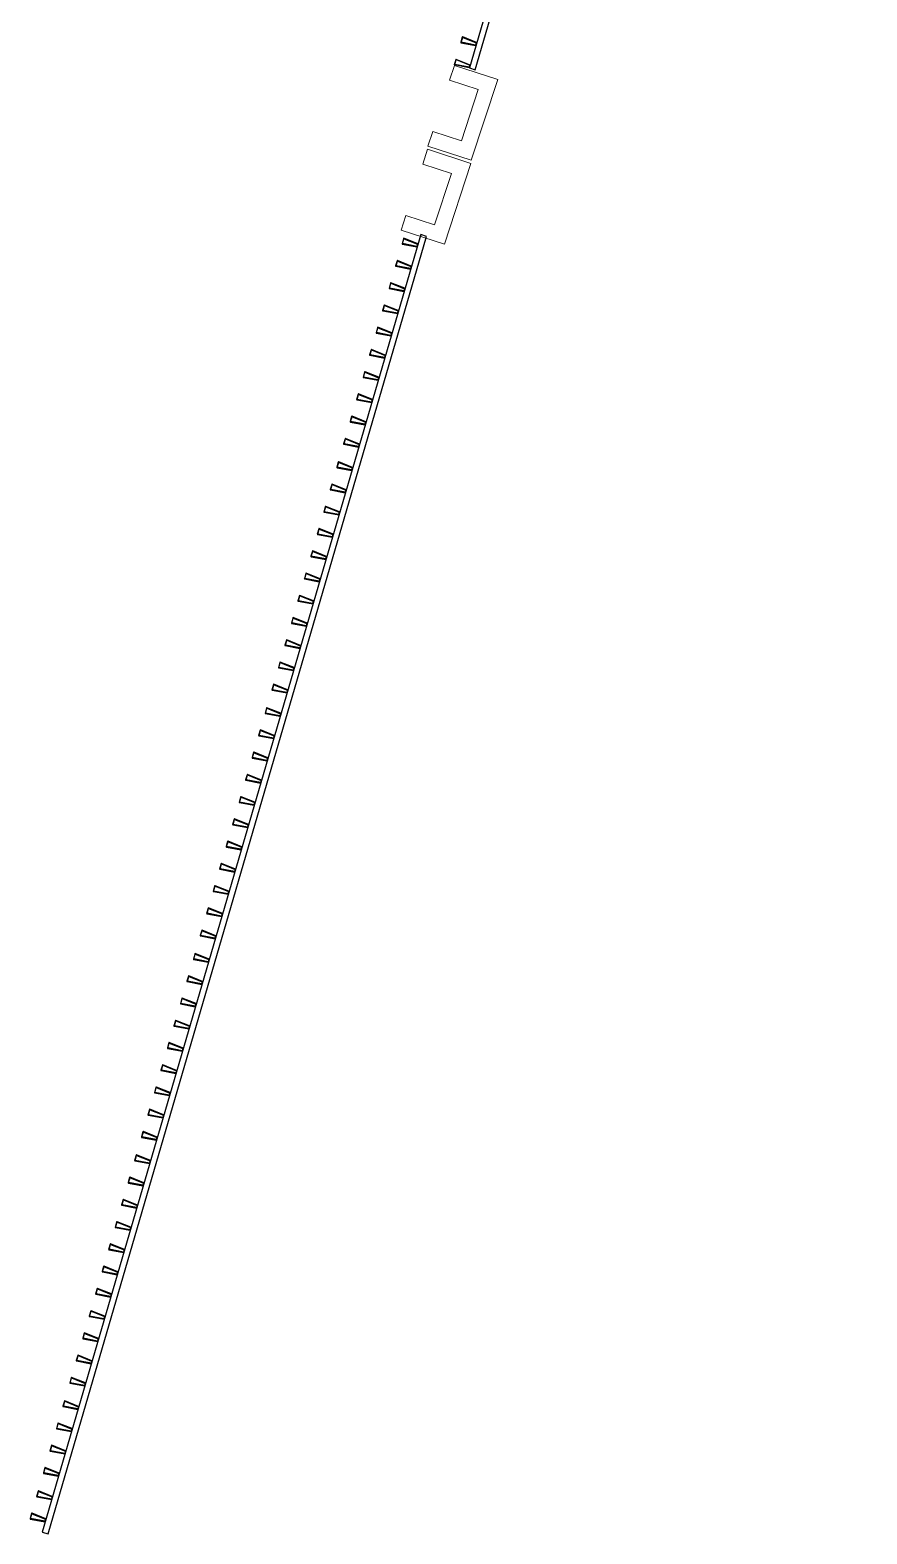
# Model space of a CAD drawing. Header units: millimetres. Extents: x -26249 to 60250, y -21218 to 23336.
# Drawn here: x -26249 to -25707, y 18031 to 19005 of the extents above; entities that cross this region are included whole.
import ezdxf

# ---------------------------------------------------------------- set-up
doc = ezdxf.new("R2010")
doc.units = ezdxf.units.MM
doc.layers.add('01_linteaux', color=2, linetype='Continuous')
doc.layers.add('01_murs_coup', color=5, linetype='Continuous', lineweight=60)
doc.layers.add('B Général', color=7, linetype='Continuous', lineweight=5)

msp = doc.modelspace()

# ---------------------------------------------------------------- linework, layer by layer
at = {"layer": '01_linteaux', "linetype": 'Continuous', "flags": 128}
for points in [[(-25960.445, 18979.272), (-25907.356, 19161.185), (-25907.359, 19161.186), (-25706.755, 19829.468), (-25710.586, 19830.618), (-25912.464, 19158.092), (-25912.429, 19158.082), (-25964.239, 18980.551)], [(-25960.247, 18995.3), (-25969.526, 18997.061), (-25968.603, 19000.223), (-25959.84, 18996.697)], [(-25964.45, 18980.898), (-25973.728, 18982.659), (-25972.806, 18985.822), (-25964.042, 18982.296)], [(-26237.106, 18031.283), (-25991.935, 18871.372), (-25995.738, 18872.617), (-26240.946, 18032.403)], [(-25998.297, 18864.92), (-26007.576, 18866.681), (-26006.653, 18869.843), (-25997.889, 18866.317)], [(-26002.5, 18850.519), (-26011.778, 18852.28), (-26010.855, 18855.442), (-26002.092, 18851.916)], [(-26006.703, 18836.117), (-26015.981, 18837.878), (-26015.058, 18841.041), (-26006.295, 18837.515)], [(-26010.906, 18821.716), (-26020.184, 18823.477), (-26019.261, 18826.64), (-26010.498, 18823.114)], [(-26015.109, 18807.315), (-26024.387, 18809.076), (-26023.464, 18812.238), (-26014.701, 18808.713)], [(-26019.312, 18792.914), (-26028.59, 18794.675), (-26027.667, 18797.837), (-26018.904, 18794.311)], [(-26023.514, 18778.513), (-26032.793, 18780.273), (-26031.87, 18783.436), (-26023.107, 18779.91)], [(-26027.717, 18764.111), (-26036.995, 18765.872), (-26036.072, 18769.035), (-26027.309, 18765.509)], [(-26031.92, 18749.71), (-26041.198, 18751.471), (-26040.275, 18754.633), (-26031.512, 18751.108)], [(-26036.123, 18735.309), (-26045.401, 18737.07), (-26044.478, 18740.232), (-26035.715, 18736.706)], [(-26040.55, 18720.139), (-26049.828, 18721.9), (-26048.905, 18725.062), (-26040.142, 18721.537)], [(-26044.753, 18705.738), (-26054.031, 18707.499), (-26053.108, 18710.661), (-26044.345, 18707.135)], [(-26048.956, 18691.337), (-26058.234, 18693.097), (-26057.311, 18696.26), (-26048.548, 18692.734)], [(-26053.159, 18676.935), (-26062.437, 18678.696), (-26061.514, 18681.859), (-26052.751, 18678.333)], [(-26057.361, 18662.534), (-26066.64, 18664.295), (-26065.717, 18667.457), (-26056.954, 18663.932)], [(-26061.564, 18648.133), (-26070.843, 18649.894), (-26069.92, 18653.056), (-26061.156, 18649.53)], [(-26065.767, 18633.732), (-26075.045, 18635.492), (-26074.122, 18638.655), (-26065.359, 18635.129)], [(-26069.97, 18619.33), (-26079.248, 18621.091), (-26078.325, 18624.254), (-26069.562, 18620.728)], [(-26074.173, 18604.929), (-26083.451, 18606.69), (-26082.528, 18609.852), (-26073.765, 18606.327)], [(-26078.376, 18590.528), (-26087.654, 18592.289), (-26086.731, 18595.451), (-26077.968, 18591.925)], [(-26082.578, 18576.127), (-26091.857, 18577.887), (-26090.934, 18581.05), (-26082.171, 18577.524)], [(-26087.006, 18560.957), (-26096.284, 18562.718), (-26095.361, 18565.88), (-26086.598, 18562.354)], [(-26091.208, 18546.556), (-26100.487, 18548.316), (-26099.564, 18551.479), (-26090.801, 18547.953)], [(-26095.411, 18532.154), (-26104.69, 18533.915), (-26103.767, 18537.078), (-26095.003, 18533.552)], [(-26099.614, 18517.753), (-26108.892, 18519.514), (-26107.969, 18522.676), (-26099.206, 18519.151)], [(-26103.817, 18503.352), (-26113.095, 18505.113), (-26112.172, 18508.275), (-26103.409, 18504.749)], [(-26108.02, 18488.951), (-26117.298, 18490.711), (-26116.375, 18493.874), (-26107.612, 18490.348)], [(-26112.223, 18474.549), (-26121.501, 18476.31), (-26120.578, 18479.473), (-26111.815, 18475.947)], [(-26116.426, 18460.148), (-26125.704, 18461.909), (-26124.781, 18465.071), (-26116.018, 18461.546)], [(-26120.628, 18445.747), (-26129.907, 18447.508), (-26128.984, 18450.67), (-26120.221, 18447.144)], [(-26124.831, 18431.346), (-26134.109, 18433.106), (-26133.187, 18436.269), (-26124.423, 18432.743)], [(-26129.034, 18416.944), (-26138.312, 18418.705), (-26137.389, 18421.868), (-26128.626, 18418.342)], [(-26133.461, 18401.775), (-26142.739, 18403.535), (-26141.817, 18406.698), (-26133.053, 18403.172)], [(-26137.664, 18387.373), (-26146.942, 18389.134), (-26146.019, 18392.297), (-26137.256, 18388.771)], [(-26141.867, 18372.972), (-26151.145, 18374.733), (-26150.222, 18377.896), (-26141.459, 18374.37)], [(-26146.07, 18358.571), (-26155.348, 18360.332), (-26154.425, 18363.494), (-26145.662, 18359.968)], [(-26150.273, 18344.17), (-26159.551, 18345.93), (-26158.628, 18349.093), (-26149.865, 18345.567)], [(-26154.475, 18329.768), (-26163.754, 18331.529), (-26162.831, 18334.692), (-26154.068, 18331.166)], [(-26158.678, 18315.367), (-26167.957, 18317.128), (-26167.034, 18320.291), (-26158.27, 18316.765)], [(-26162.881, 18300.966), (-26172.159, 18302.727), (-26171.236, 18305.889), (-26162.473, 18302.363)], [(-26167.084, 18286.565), (-26176.362, 18288.325), (-26175.439, 18291.488), (-26166.676, 18287.962)], [(-26171.511, 18271.395), (-26180.789, 18273.156), (-26179.866, 18276.318), (-26171.103, 18272.792)], [(-26175.714, 18256.994), (-26184.992, 18258.754), (-26184.069, 18261.917), (-26175.306, 18258.391)], [(-26179.917, 18242.592), (-26189.195, 18244.353), (-26188.272, 18247.516), (-26179.509, 18243.99)], [(-26184.12, 18228.191), (-26193.398, 18229.952), (-26192.475, 18233.115), (-26183.712, 18229.589)], [(-26188.323, 18213.79), (-26197.601, 18215.551), (-26196.678, 18218.713), (-26187.915, 18215.187)], [(-26192.525, 18199.389), (-26201.804, 18201.15), (-26200.881, 18204.312), (-26192.118, 18200.786)], [(-26196.728, 18184.987), (-26206.006, 18186.748), (-26205.084, 18189.911), (-26196.32, 18186.385)], [(-26200.931, 18170.586), (-26210.209, 18172.347), (-26209.286, 18175.51), (-26200.523, 18171.984)], [(-26205.134, 18156.185), (-26214.412, 18157.946), (-26213.489, 18161.108), (-26204.726, 18157.582)], [(-26209.337, 18141.784), (-26218.615, 18143.545), (-26217.692, 18146.707), (-26208.929, 18143.181)], [(-26213.54, 18127.382), (-26222.818, 18129.143), (-26221.895, 18132.306), (-26213.132, 18128.78)], [(-26217.967, 18112.213), (-26227.245, 18113.974), (-26226.322, 18117.136), (-26217.559, 18113.61)], [(-26222.17, 18097.811), (-26231.448, 18099.572), (-26230.525, 18102.735), (-26221.762, 18099.209)], [(-26226.372, 18083.41), (-26235.651, 18085.171), (-26234.728, 18088.334), (-26225.965, 18084.808)], [(-26230.575, 18069.009), (-26239.854, 18070.77), (-26238.931, 18073.932), (-26230.167, 18070.406)], [(-26235.002, 18053.839), (-26244.281, 18055.6), (-26243.358, 18058.763), (-26234.595, 18055.237)], [(-26239.205, 18039.438), (-26248.484, 18041.199), (-26247.561, 18044.361), (-26238.797, 18040.835)]]:
    msp.add_lwpolyline(points, close=True, dxfattribs=at)
for points in [[(-25969.69, 18996.786), (-25960.214, 18994.988, 0.3862519), (-25959.985, 18995.128), (-25959.526, 18996.7, 0.3856262), (-25959.643, 18996.942), (-25968.593, 19000.543, 0.4433907), (-25968.86, 19000.413), (-25969.844, 18997.039, 0.4427393), (-25969.69, 18996.786)], [(-26007.74, 18866.407), (-25998.264, 18864.608, 0.3862519), (-25998.035, 18864.749), (-25997.576, 18866.32, 0.3856262), (-25997.693, 18866.562), (-26006.643, 18870.163, 0.4433907), (-26006.91, 18870.033), (-26007.894, 18866.659, 0.4427393), (-26007.74, 18866.407)], [(-26011.943, 18852.005), (-26002.467, 18850.207, 0.3862519), (-26002.238, 18850.348), (-26001.779, 18851.919, 0.3856262), (-26001.896, 18852.161), (-26010.846, 18855.762, 0.4433907), (-26011.112, 18855.632), (-26012.097, 18852.258, 0.4427393), (-26011.943, 18852.005)], [(-26016.145, 18837.604), (-26006.67, 18835.806, 0.3862519), (-26006.44, 18835.946), (-26005.982, 18837.518, 0.3856262), (-26006.099, 18837.76), (-26015.049, 18841.36, 0.4433907), (-26015.315, 18841.231), (-26016.3, 18837.857, 0.4427393), (-26016.145, 18837.604)], [(-26020.348, 18823.203), (-26010.873, 18821.405, 0.3862519), (-26010.643, 18821.545), (-26010.185, 18823.117, 0.3856262), (-26010.302, 18823.358), (-26019.252, 18826.959, 0.4433907), (-26019.518, 18826.83), (-26020.503, 18823.455, 0.4427393), (-26020.348, 18823.203)], [(-26024.551, 18808.802), (-26015.075, 18807.003, 0.3862519), (-26014.846, 18807.144), (-26014.387, 18808.715, 0.3856262), (-26014.505, 18808.957), (-26023.454, 18812.558, 0.4433907), (-26023.721, 18812.428), (-26024.706, 18809.054, 0.4427393), (-26024.551, 18808.802)], [(-26028.754, 18794.4), (-26019.278, 18792.602, 0.3862519), (-26019.049, 18792.743), (-26018.59, 18794.314, 0.3856262), (-26018.708, 18794.556), (-26027.657, 18798.157, 0.4433907), (-26027.924, 18798.027), (-26028.909, 18794.653, 0.4427393), (-26028.754, 18794.4)], [(-26032.957, 18779.999), (-26023.481, 18778.201, 0.3862519), (-26023.252, 18778.341), (-26022.793, 18779.913, 0.3856262), (-26022.91, 18780.155), (-26031.86, 18783.755, 0.4433907), (-26032.127, 18783.626), (-26033.111, 18780.252, 0.4427393), (-26032.957, 18779.999)], [(-26037.16, 18765.598), (-26027.684, 18763.8, 0.3862519), (-26027.455, 18763.94), (-26026.996, 18765.512, 0.3856262), (-26027.113, 18765.753), (-26036.063, 18769.354, 0.4433907), (-26036.33, 18769.225), (-26037.314, 18765.85, 0.4427393), (-26037.16, 18765.598)], [(-26041.362, 18751.197), (-26031.887, 18749.398, 0.3862519), (-26031.658, 18749.539), (-26031.199, 18751.11, 0.3856262), (-26031.316, 18751.352), (-26040.266, 18754.953, 0.4433907), (-26040.532, 18754.823), (-26041.517, 18751.449, 0.4427393), (-26041.362, 18751.197)], [(-26045.565, 18736.795), (-26036.09, 18734.997, 0.3862519), (-26035.86, 18735.138), (-26035.402, 18736.709, 0.3856262), (-26035.519, 18736.951), (-26044.469, 18740.552, 0.4433907), (-26044.735, 18740.422), (-26045.72, 18737.048, 0.4427393), (-26045.565, 18736.795)], [(-26049.992, 18721.626), (-26040.517, 18719.827, 0.3862519), (-26040.287, 18719.968), (-26039.829, 18721.539, 0.3856262), (-26039.946, 18721.781), (-26048.896, 18725.382, 0.4433907), (-26049.162, 18725.252), (-26050.147, 18721.878, 0.4427393), (-26049.992, 18721.626)], [(-26054.195, 18707.224), (-26044.72, 18705.426, 0.3862519), (-26044.49, 18705.567), (-26044.032, 18707.138, 0.3856262), (-26044.149, 18707.38), (-26053.099, 18710.981, 0.4433907), (-26053.365, 18710.851), (-26054.35, 18707.477, 0.4427393), (-26054.195, 18707.224)], [(-26058.398, 18692.823), (-26048.922, 18691.025, 0.3862519), (-26048.693, 18691.165), (-26048.235, 18692.737, 0.3856262), (-26048.352, 18692.979), (-26057.301, 18696.579, 0.4433907), (-26057.568, 18696.45), (-26058.553, 18693.076, 0.4427393), (-26058.398, 18692.823)], [(-26062.601, 18678.422), (-26053.125, 18676.624, 0.3862519), (-26052.896, 18676.764), (-26052.437, 18678.336, 0.3856262), (-26052.555, 18678.577), (-26061.504, 18682.178, 0.4433907), (-26061.771, 18682.049), (-26062.756, 18678.674, 0.4427393), (-26062.601, 18678.422)], [(-26066.804, 18664.021), (-26057.328, 18662.222, 0.3862519), (-26057.099, 18662.363), (-26056.64, 18663.934, 0.3856262), (-26056.758, 18664.176), (-26065.707, 18667.777, 0.4433907), (-26065.974, 18667.647), (-26066.958, 18664.273, 0.4427393), (-26066.804, 18664.021)], [(-26071.007, 18649.619), (-26061.531, 18647.821, 0.3862519), (-26061.302, 18647.962), (-26060.843, 18649.533, 0.3856262), (-26060.96, 18649.775), (-26069.91, 18653.376, 0.4433907), (-26070.177, 18653.246), (-26071.161, 18649.872, 0.4427393), (-26071.007, 18649.619)], [(-26075.209, 18635.218), (-26065.734, 18633.42, 0.3862519), (-26065.505, 18633.56), (-26065.046, 18635.132, 0.3856262), (-26065.163, 18635.374), (-26074.113, 18638.974, 0.4433907), (-26074.379, 18638.845), (-26075.364, 18635.471, 0.4427393), (-26075.209, 18635.218)], [(-26079.412, 18620.817), (-26069.937, 18619.019, 0.3862519), (-26069.707, 18619.159), (-26069.249, 18620.731, 0.3856262), (-26069.366, 18620.972), (-26078.316, 18624.573, 0.4433907), (-26078.582, 18624.444), (-26079.567, 18621.069, 0.4427393), (-26079.412, 18620.817)], [(-26083.615, 18606.416), (-26074.14, 18604.617, 0.3862519), (-26073.91, 18604.758), (-26073.452, 18606.33, 0.3856262), (-26073.569, 18606.571), (-26082.519, 18610.172, 0.4433907), (-26082.785, 18610.042), (-26083.77, 18606.668, 0.4427393), (-26083.615, 18606.416)], [(-26087.818, 18592.014), (-26078.342, 18590.216, 0.3862519), (-26078.113, 18590.357), (-26077.654, 18591.928, 0.3856262), (-26077.772, 18592.17), (-26086.721, 18595.771, 0.4433907), (-26086.988, 18595.641), (-26087.973, 18592.267, 0.4427393), (-26087.818, 18592.014)], [(-26092.021, 18577.613), (-26082.545, 18575.815, 0.3862519), (-26082.316, 18575.955), (-26081.857, 18577.527, 0.3856262), (-26081.975, 18577.769), (-26090.924, 18581.369, 0.4433907), (-26091.191, 18581.24), (-26092.176, 18577.866, 0.4427393), (-26092.021, 18577.613)], [(-26096.448, 18562.443), (-26086.972, 18560.645, 0.3862519), (-26086.743, 18560.786), (-26086.284, 18562.357, 0.3856262), (-26086.402, 18562.599), (-26095.351, 18566.2, 0.4433907), (-26095.618, 18566.07), (-26096.603, 18562.696, 0.4427393), (-26096.448, 18562.443)], [(-26100.651, 18548.042), (-26091.175, 18546.244, 0.3862519), (-26090.946, 18546.384), (-26090.487, 18547.956, 0.3856262), (-26090.605, 18548.198), (-26099.554, 18551.798, 0.4433907), (-26099.821, 18551.669), (-26100.806, 18548.295, 0.4427393), (-26100.651, 18548.042)], [(-26104.854, 18533.641), (-26095.378, 18531.843, 0.3862519), (-26095.149, 18531.983), (-26094.69, 18533.555, 0.3856262), (-26094.807, 18533.796), (-26103.757, 18537.397, 0.4433907), (-26104.024, 18537.268), (-26105.008, 18533.893, 0.4427393), (-26104.854, 18533.641)], [(-26109.057, 18519.24), (-26099.581, 18517.441, 0.3862519), (-26099.352, 18517.582), (-26098.893, 18519.154, 0.3856262), (-26099.01, 18519.395), (-26107.96, 18522.996, 0.4433907), (-26108.227, 18522.866), (-26109.211, 18519.492, 0.4427393), (-26109.057, 18519.24)], [(-26113.259, 18504.838), (-26103.784, 18503.04, 0.3862519), (-26103.554, 18503.181), (-26103.096, 18504.752, 0.3856262), (-26103.213, 18504.994), (-26112.163, 18508.595, 0.4433907), (-26112.429, 18508.465), (-26113.414, 18505.091, 0.4427393), (-26113.259, 18504.838)], [(-26117.462, 18490.437), (-26107.987, 18488.639, 0.3862519), (-26107.757, 18488.779), (-26107.299, 18490.351, 0.3856262), (-26107.416, 18490.593), (-26116.366, 18494.194, 0.4433907), (-26116.632, 18494.064), (-26117.617, 18490.69, 0.4427393), (-26117.462, 18490.437)], [(-26121.665, 18476.036), (-26112.189, 18474.238, 0.3862519), (-26111.96, 18474.378), (-26111.501, 18475.95, 0.3856262), (-26111.619, 18476.191), (-26120.568, 18479.792, 0.4433907), (-26120.835, 18479.663), (-26121.82, 18476.289, 0.4427393), (-26121.665, 18476.036)], [(-26125.868, 18461.635), (-26116.392, 18459.836, 0.3862519), (-26116.163, 18459.977), (-26115.704, 18461.549, 0.3856262), (-26115.822, 18461.79), (-26124.771, 18465.391, 0.4433907), (-26125.038, 18465.262), (-26126.023, 18461.887, 0.4427393), (-26125.868, 18461.635)], [(-26130.071, 18447.234), (-26120.595, 18445.435, 0.3862519), (-26120.366, 18445.576), (-26119.907, 18447.147, 0.3856262), (-26120.025, 18447.389), (-26128.974, 18450.99, 0.4433907), (-26129.241, 18450.86), (-26130.225, 18447.486, 0.4427393), (-26130.071, 18447.234)], [(-26134.274, 18432.832), (-26124.798, 18431.034, 0.3862519), (-26124.569, 18431.174), (-26124.11, 18432.746, 0.3856262), (-26124.227, 18432.988), (-26133.177, 18436.589, 0.4433907), (-26133.444, 18436.459), (-26134.428, 18433.085, 0.4427393), (-26134.274, 18432.832)], [(-26138.476, 18418.431), (-26129.001, 18416.633, 0.3862519), (-26128.772, 18416.773), (-26128.313, 18418.345, 0.3856262), (-26128.43, 18418.586), (-26137.38, 18422.187, 0.4433907), (-26137.646, 18422.058), (-26138.631, 18418.684, 0.4427393), (-26138.476, 18418.431)], [(-26142.904, 18403.261), (-26133.428, 18401.463, 0.3862519), (-26133.199, 18401.603), (-26132.74, 18403.175, 0.3856262), (-26132.857, 18403.417), (-26141.807, 18407.018, 0.4433907), (-26142.074, 18406.888), (-26143.058, 18403.514, 0.4427393), (-26142.904, 18403.261)], [(-26147.106, 18388.86), (-26137.631, 18387.062, 0.3862519), (-26137.402, 18387.202), (-26136.943, 18388.774, 0.3856262), (-26137.06, 18389.015), (-26146.01, 18392.616, 0.4433907), (-26146.276, 18392.487), (-26147.261, 18389.113, 0.4427393), (-26147.106, 18388.86)], [(-26151.309, 18374.459), (-26141.834, 18372.66, 0.3862519), (-26141.604, 18372.801), (-26141.146, 18374.373, 0.3856262), (-26141.263, 18374.614), (-26150.213, 18378.215, 0.4433907), (-26150.479, 18378.086), (-26151.464, 18374.711, 0.4427393), (-26151.309, 18374.459)], [(-26155.512, 18360.058), (-26146.037, 18358.259, 0.3862519), (-26145.807, 18358.4), (-26145.349, 18359.971, 0.3856262), (-26145.466, 18360.213), (-26154.415, 18363.814, 0.4433907), (-26154.682, 18363.684), (-26155.667, 18360.31, 0.4427393), (-26155.512, 18360.058)], [(-26159.715, 18345.656), (-26150.239, 18343.858, 0.3862519), (-26150.01, 18343.998), (-26149.551, 18345.57, 0.3856262), (-26149.669, 18345.812), (-26158.618, 18349.413, 0.4433907), (-26158.885, 18349.283), (-26159.87, 18345.909, 0.4427393), (-26159.715, 18345.656)], [(-26163.918, 18331.255), (-26154.442, 18329.457, 0.3862519), (-26154.213, 18329.597), (-26153.754, 18331.169, 0.3856262), (-26153.872, 18331.41), (-26162.821, 18335.011, 0.4433907), (-26163.088, 18334.882), (-26164.073, 18331.508, 0.4427393), (-26163.918, 18331.255)], [(-26168.121, 18316.854), (-26158.645, 18315.055, 0.3862519), (-26158.416, 18315.196), (-26157.957, 18316.768, 0.3856262), (-26158.074, 18317.009), (-26167.024, 18320.61, 0.4433907), (-26167.291, 18320.481), (-26168.275, 18317.106, 0.4427393), (-26168.121, 18316.854)], [(-26172.324, 18302.453), (-26162.848, 18300.654, 0.3862519), (-26162.619, 18300.795), (-26162.16, 18302.366, 0.3856262), (-26162.277, 18302.608), (-26171.227, 18306.209, 0.4433907), (-26171.494, 18306.079), (-26172.478, 18302.705, 0.4427393), (-26172.324, 18302.453)], [(-26176.526, 18288.051), (-26167.051, 18286.253, 0.3862519), (-26166.821, 18286.393), (-26166.363, 18287.965, 0.3856262), (-26166.48, 18288.207), (-26175.43, 18291.808, 0.4433907), (-26175.696, 18291.678), (-26176.681, 18288.304, 0.4427393), (-26176.526, 18288.051)], [(-26180.954, 18272.882), (-26171.478, 18271.083, 0.3862519), (-26171.249, 18271.224), (-26170.79, 18272.795, 0.3856262), (-26170.907, 18273.037), (-26179.857, 18276.638, 0.4433907), (-26180.123, 18276.508), (-26181.108, 18273.134, 0.4427393), (-26180.954, 18272.882)], [(-26185.156, 18258.48), (-26175.681, 18256.682, 0.3862519), (-26175.451, 18256.822), (-26174.993, 18258.394, 0.3856262), (-26175.11, 18258.636), (-26184.06, 18262.237, 0.4433907), (-26184.326, 18262.107), (-26185.311, 18258.733, 0.4427393), (-26185.156, 18258.48)], [(-26189.359, 18244.079), (-26179.884, 18242.281, 0.3862519), (-26179.654, 18242.421), (-26179.196, 18243.993, 0.3856262), (-26179.313, 18244.234), (-26188.263, 18247.835, 0.4433907), (-26188.529, 18247.706), (-26189.514, 18244.332, 0.4427393), (-26189.359, 18244.079)], [(-26193.562, 18229.678), (-26184.086, 18227.879, 0.3862519), (-26183.857, 18228.02), (-26183.398, 18229.592, 0.3856262), (-26183.516, 18229.833), (-26192.465, 18233.434, 0.4433907), (-26192.732, 18233.305), (-26193.717, 18229.93, 0.4427393), (-26193.562, 18229.678)], [(-26197.765, 18215.277), (-26188.289, 18213.478, 0.3862519), (-26188.06, 18213.619), (-26187.601, 18215.19, 0.3856262), (-26187.719, 18215.432), (-26196.668, 18219.033, 0.4433907), (-26196.935, 18218.903), (-26197.92, 18215.529, 0.4427393), (-26197.765, 18215.277)], [(-26201.968, 18200.875), (-26192.492, 18199.077, 0.3862519), (-26192.263, 18199.217), (-26191.804, 18200.789, 0.3856262), (-26191.921, 18201.031), (-26200.871, 18204.632, 0.4433907), (-26201.138, 18204.502), (-26202.122, 18201.128, 0.4427393), (-26201.968, 18200.875)], [(-26206.171, 18186.474), (-26196.695, 18184.676, 0.3862519), (-26196.466, 18184.816), (-26196.007, 18186.388, 0.3856262), (-26196.124, 18186.629), (-26205.074, 18190.23, 0.4433907), (-26205.341, 18190.101), (-26206.325, 18186.727, 0.4427393), (-26206.171, 18186.474)], [(-26210.373, 18172.073), (-26200.898, 18170.275, 0.3862519), (-26200.669, 18170.415), (-26200.21, 18171.987, 0.3856262), (-26200.327, 18172.228), (-26209.277, 18175.829, 0.4433907), (-26209.543, 18175.7), (-26210.528, 18172.325, 0.4427393), (-26210.373, 18172.073)], [(-26214.576, 18157.672), (-26205.101, 18155.873, 0.3862519), (-26204.871, 18156.014), (-26204.413, 18157.585, 0.3856262), (-26204.53, 18157.827), (-26213.48, 18161.428, 0.4433907), (-26213.746, 18161.298), (-26214.731, 18157.924, 0.4427393), (-26214.576, 18157.672)], [(-26218.779, 18143.27), (-26209.303, 18141.472, 0.3862519), (-26209.074, 18141.612), (-26208.616, 18143.184, 0.3856262), (-26208.733, 18143.426), (-26217.682, 18147.027, 0.4433907), (-26217.949, 18146.897), (-26218.934, 18143.523, 0.4427393), (-26218.779, 18143.27)], [(-26222.982, 18128.869), (-26213.506, 18127.071, 0.3862519), (-26213.277, 18127.211), (-26212.818, 18128.783, 0.3856262), (-26212.936, 18129.024), (-26221.885, 18132.625, 0.4433907), (-26222.152, 18132.496), (-26223.137, 18129.122, 0.4427393), (-26222.982, 18128.869)], [(-26227.409, 18113.699), (-26217.933, 18111.901, 0.3862519), (-26217.704, 18112.041), (-26217.246, 18113.613, 0.3856262), (-26217.363, 18113.855), (-26226.312, 18117.456, 0.4433907), (-26226.579, 18117.326), (-26227.564, 18113.952, 0.4427393), (-26227.409, 18113.699)], [(-26231.612, 18099.298), (-26222.136, 18097.5, 0.3862519), (-26221.907, 18097.64), (-26221.448, 18099.212, 0.3856262), (-26221.566, 18099.453), (-26230.515, 18103.054, 0.4433907), (-26230.782, 18102.925), (-26231.767, 18099.551, 0.4427393), (-26231.612, 18099.298)], [(-26235.815, 18084.897), (-26226.339, 18083.099, 0.3862519), (-26226.11, 18083.239), (-26225.651, 18084.811, 0.3856262), (-26225.769, 18085.052), (-26234.718, 18088.653, 0.4433907), (-26234.985, 18088.524), (-26235.97, 18085.149, 0.4427393), (-26235.815, 18084.897)], [(-26240.018, 18070.496), (-26230.542, 18068.697, 0.3862519), (-26230.313, 18068.838), (-26229.854, 18070.409, 0.3856262), (-26229.971, 18070.651), (-26238.921, 18074.252, 0.4433907), (-26239.188, 18074.122), (-26240.172, 18070.748, 0.4427393), (-26240.018, 18070.496)], [(-26244.445, 18055.326), (-26234.969, 18053.527, 0.3862519), (-26234.74, 18053.668), (-26234.281, 18055.24, 0.3856262), (-26234.399, 18055.481), (-26243.348, 18059.082, 0.4433907), (-26243.615, 18058.953), (-26244.599, 18055.578, 0.4427393), (-26244.445, 18055.326)], [(-26248.648, 18040.925), (-26239.172, 18039.126, 0.3862519), (-26238.943, 18039.267), (-26238.484, 18040.838, 0.3856262), (-26238.601, 18041.08), (-26247.551, 18044.681, 0.4433907), (-26247.818, 18044.551), (-26248.802, 18041.177, 0.4427393), (-26248.648, 18040.925)]]:
    msp.add_lwpolyline(points, format="xyb", close=True, dxfattribs=at)
at = {"layer": '01_murs_coup', "linetype": 'Continuous', "lineweight": 5}
for p, q in [((-25977.077, 18972.63), (-25973.966, 18982.134)), ((-25973.966, 18982.134), (-25945.93, 18972.957)), ((-25973.966, 18982.134), (-25945.93, 18972.957)), ((-25977.077, 18972.63), (-25958.544, 18966.564)), ((-25977.077, 18972.63), (-25958.544, 18966.564)), ((-25945.93, 18972.957), (-25963.039, 18920.686)), ((-25945.93, 18972.957), (-25963.039, 18920.686)), ((-25958.544, 18966.564), (-25969.432, 18933.3)), ((-25958.544, 18966.564), (-25969.432, 18933.3)), ((-25987.964, 18939.366), (-25991.075, 18929.862)), ((-25969.432, 18933.3), (-25987.964, 18939.366)), ((-25969.432, 18933.3), (-25987.964, 18939.366)), ((-25963.039, 18920.686), (-25991.075, 18929.862)), ((-25963.039, 18920.686), (-25991.075, 18929.862)), ((-25994.449, 18918.256), (-25991.339, 18927.76)), ((-25991.339, 18927.76), (-25963.302, 18918.583)), ((-25991.339, 18927.76), (-25963.302, 18918.583)), ((-25994.449, 18918.256), (-25975.917, 18912.19)), ((-25994.449, 18918.256), (-25975.917, 18912.19)), ((-25975.917, 18912.19), (-25986.805, 18878.927)), ((-25975.917, 18912.19), (-25986.805, 18878.927)), ((-25963.302, 18918.583), (-25980.412, 18866.312)), ((-25963.302, 18918.583), (-25980.412, 18866.312)), ((-26005.337, 18884.993), (-26008.448, 18875.489)), ((-25986.805, 18878.927), (-26005.337, 18884.993)), ((-25986.805, 18878.927), (-26005.337, 18884.993)), ((-25980.412, 18866.312), (-26008.448, 18875.489)), ((-25980.412, 18866.312), (-26008.448, 18875.489))]:
    msp.add_line(p, q, dxfattribs=at)
at = {"layer": 'B Général', "color": 7, "linetype": 'Continuous', "lineweight": 5, "flags": 128}
msp.add_lwpolyline([(-25973.893, 18982.385), (-25964.417, 18980.587, 0.3862519), (-25964.188, 18980.727), (-25963.729, 18982.299, 0.3856262), (-25963.846, 18982.54), (-25972.796, 18986.141, 0.4433907), (-25973.063, 18986.012), (-25974.047, 18982.638, 0.4427393), (-25973.893, 18982.385)], format="xyb", close=True, dxfattribs=at)

doc.saveas('drawing.dxf')
